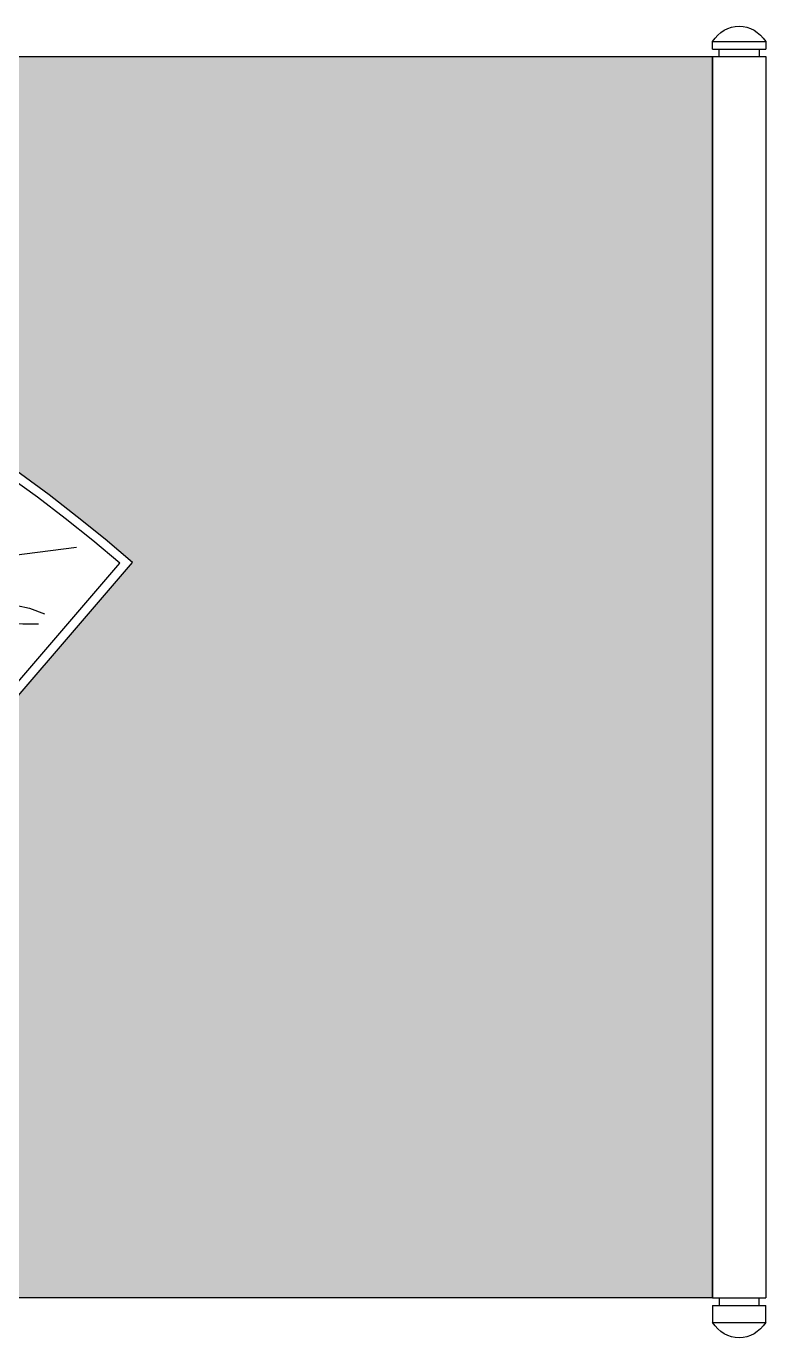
# Model space of a CAD drawing. Extents: x 424 to 2284, y 105 to 845.
# Drawn here: x 1867 to 2284, y 105 to 845 of the extents above; entities that cross this region are included whole.
import ezdxf

# ---------------------------------------------------------------- set-up
doc = ezdxf.new("R2010")
doc.units = 0
doc.header["$LTSCALE"] = 10
doc.header["$MEASUREMENT"] = 0
for name, color, linetype in [('3', 3, 'CONTINUOUS'), ('4', 4, 'CONTINUOUS'), ('7', 7, 'CONTINUOUS'), ('BH', 3, 'CONTINUOUS')]:
    doc.layers.add(name, color=color, linetype=linetype)

msp = doc.modelspace()

# ---------------------------------------------------------------- hatches: boundary and pattern name
at = {"layer": 'BH'}
h = msp.add_hatch(dxfattribs=at)
h.set_pattern_fill('ESCHER', color=256, scale=50, style=0)
h.set_pattern_definition([(59.99999999999999, (-210.0000000001455, -314.9999999998254), (-59.99999997655987, -1.353315237651032e-08), [55.00000000000001, -5]), (180, (-210.0000000001455, -314.9999999998254), (29.99999999999999, -51.9615242), [55.00000000000001, -5]), (300.0000000000001, (-210.0000000001455, -314.9999999998254), (59.99999997655987, -1.353315237651032e-08), [55.00000000000001, -5]), (59.99999999999999, (-205.0000000001455, -314.9999999998254), (-59.99999997655987, -1.353315237651032e-08), [10, -50]), (300.0000000000001, (-205.0000000001455, -314.9999999998254), (59.99999997655987, -1.353315237651032e-08), [10, -50]), (59.99999999999999, (-212.5000000001455, -310.6698729998254), (-59.99999997655987, -1.353315237651032e-08), [10, -50]), (180, (-212.5000000001455, -310.6698729998254), (29.99999999999999, -51.9615242), [10, -50]), (300.0000000000001, (-212.5000000001455, -319.3301269998254), (59.99999997655987, -1.353315237651032e-08), [10, -50]), (180, (-212.5000000001455, -319.3301269998254), (29.99999999999999, -51.9615242), [10, -50]), (59.99999999999999, (-230.0000000001455, -314.9999999998254), (-59.99999997655987, -1.353315237651032e-08), [10, -50]), (300.0000000000001, (-230.0000000001455, -314.9999999998254), (59.99999997655987, -1.353315237651032e-08), [10, -50]), (59.99999999999999, (-200.0000000001455, -332.3205080498254), (-59.99999997655987, -1.353315237651032e-08), [10, -50]), (180, (-200.0000000001455, -332.3205080498254), (29.99999999999999, -51.9615242), [10, -50]), (300.0000000000001, (-200.0000000001455, -297.6794919498254), (59.99999997655987, -1.353315237651032e-08), [10, -50]), (180, (-200.0000000001455, -297.6794919498254), (29.99999999999999, -51.9615242), [10, -50]), (0, (-200.0000000001455, -306.3397459498254), (-30, 51.9615242), [35, -25]), (0, (-200.0000000001455, -323.6602540498254), (-30, 51.9615242), [35, -25]), (120, (-207.5000000001455, -302.0096189498254), (-59.99999997655987, 1.353317458097081e-08), [34.99999999999999, -24.99999999999999]), (120, (-222.5000000001455, -310.6698729998254), (-59.99999997655987, 1.353317458097081e-08), [34.99999999999999, -24.99999999999999]), (240, (-222.5000000001455, -319.3301269998254), (29.99999997655985, -51.96152421353317), [35, -25]), (240, (-207.5000000001455, -327.9903810498254), (29.99999997655985, -51.96152421353317), [35, -25])])
edge = h.paths.add_edge_path(flags=16)
edge.add_arc((1357.08746840578, -114.9277168116577), 409.8662078151127, 48.69815733620368, 131.3018426637964, ccw=False)
edge.add_line((1627.609751869965, 192.9813646686772), (1926.9938723936, 542.2434254278015))
edge.add_arc((1357.08746840578, -114.9277168116569), 869.8662078151118, 49.06779322795388, 130.9322067720461)
edge.add_line((787.1810644179595, 542.2434254278018), (1086.565184941594, 192.9813646686773))
h.paths.add_polyline_path([(2253.880263743022, 827.4458848910272), (2253.880263743022, 127.4458848910272), (453.8802637430217, 127.4458848910272), (453.8802637430217, 827.4458848910272)])

# ---------------------------------------------------------------- linework, layer by layer
at = {"layer": '3'}
for points in [[(1770.359572967276, 528.9693266652489), (1800.588177484595, 535.9374671304454), (1818.725343406565, 540.1183517081761), (1829.886673605308, 542.4410661919509), (1866.161000096617, 547.0864921733726), (1895.45949621733, 550.802835347412)], [(1713.157747335232, 527.5756979749842), (1732.690077190268, 529.898410965695), (1760.5934067016, 529.4338695620038), (1772.219795113119, 527.1111550782291), (1790.822013895234, 525.7175263879644), (1806.633899458585, 524.3238991907632), (1851.279225606188, 518.7493859227678), (1861.975502944786, 517.8203001292579), (1868.951333315381, 516.426672932057), (1877.322332971676, 513.1748726547725)]]:
    msp.add_lwpolyline(points, dxfattribs=at)
at = {"layer": '4'}
msp.add_lwpolyline([(2253.880263743022, 827.4458848910272), (2253.880263743022, 127.4458848910272), (453.8802637430217, 127.4458848910272), (453.8802637430217, 827.4458848910272)], close=True, dxfattribs=at)
at = {"layer": '7'}
for p, q in [((2253.880263743022, 836.0173134624556), (2283.880263743022, 836.0173134624556)), ((2253.880263743022, 831.7315991767414), (2253.880263743022, 836.0173134624556)), ((2283.880263743022, 836.0173134624556), (2283.880263743022, 831.7315991767414)), ((2253.880263743022, 831.7315991767414), (2283.880263743022, 831.7315991767414)), ((2257.630263743022, 827.4458848910272), (2257.630263743022, 831.7315991767418)), ((2280.130263743022, 831.7315991767418), (2280.130263743022, 827.4458848910272)), ((2253.880263743022, 127.4458848910272), (2253.880263743022, 827.4458848910272)), ((2253.880263743022, 827.4458848910272), (2283.880263743022, 827.4458848910272)), ((2283.880263743022, 827.4458848910272), (2283.880263743022, 127.4458848910272)), ((2253.880263743022, 127.4458848910276), (2283.880263743022, 127.4458848910276)), ((2257.630263743022, 127.4458848910276), (2257.630263743022, 123.1601706053129)), ((2280.130263743022, 123.1601706053129), (2280.130263743022, 127.4458848910276)), ((2253.880263743022, 123.1601706053129), (2283.880263743022, 123.1601706053129)), ((2253.880263743022, 123.1601706053129), (2253.880263743022, 113.5234859561074)), ((2283.880263743022, 113.5234859561074), (2283.880263743022, 123.1601706053129)), ((2253.880263743022, 113.5234859561074), (2283.880263743022, 113.5234859561074))]:
    msp.add_line(p, q, dxfattribs=at)
for points in [[(1086.565184941594, 192.9813646686773, -0.3768899368627258), (1627.609751869965, 192.9813646686772), (1926.9938723936, 542.2434254278015, 0.3732105203369479), (787.1810644179595, 542.2434254278018)], [(1087.08746840578, 200.0547753794037, -0.3699396874964852), (1627.087468405779, 200.0547753794035), (1919.952969888482, 541.7122032823913, 0.3699396874964852), (794.2219669230772, 541.7122032823913)]]:
    msp.add_lwpolyline(points, format="xyb", close=True, dxfattribs=at)
msp.add_lwpolyline([(1670.372643333472, 505.2776463960662), (1684.324309427296, 508.9939880770418), (1703.856639282333, 512.7103297580176), (1715.017969481075, 514.1039584482824), (1737.805688091337, 513.1748726547725), (1779.195625483714, 512.7103297580176), (1788.031680676469, 511.7812454575715), (1865.230891700011, 507.6003608798409), (1874.06694421645, 507.6003608798409)], dxfattribs=at)
at = {"layer": '7', "extrusion": (0, 0, -1)}
for centre, major_axis, ratio, start_param, end_param in [((2268.880263743022, 823.1601706053125), (-1.061077152068542e-12, 21.42857142857156), 0.8750000000000103, -0.9272952180015318, 0.9272952180016452), ((2268.880263743022, 126.380628813251), (1.0540033043878e-12, 21.42857142857201), 0.8749999999999815, 2.214297435588132, 4.068887871591341)]:
    msp.add_ellipse(centre, major_axis=major_axis, ratio=ratio, start_param=start_param, end_param=end_param, dxfattribs=at)

doc.saveas('drawing.dxf')
